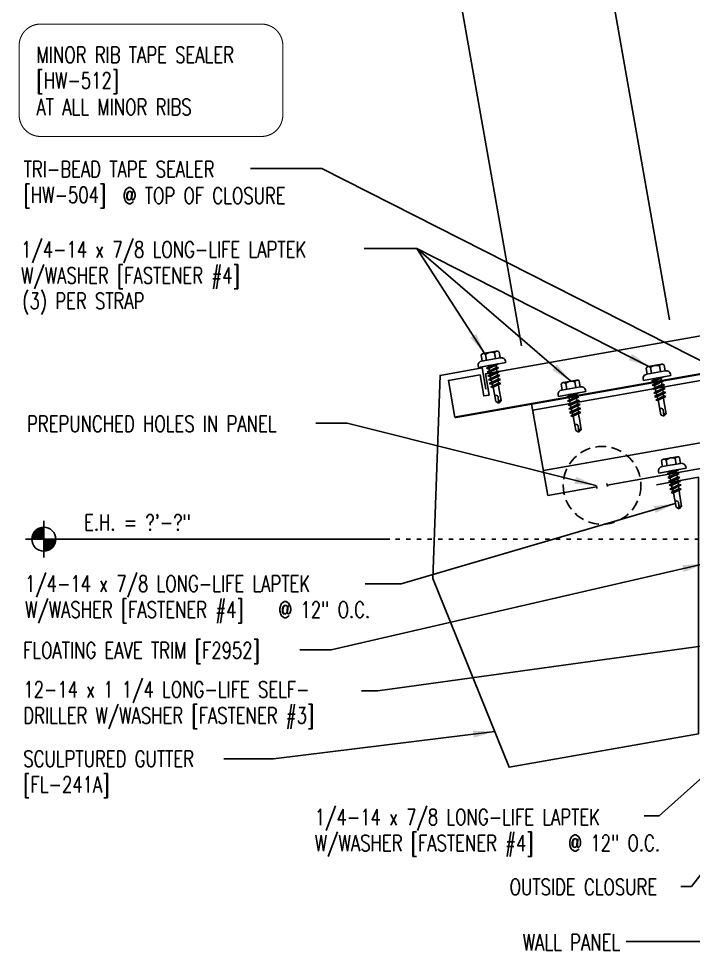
# Model space of a CAD drawing. Header units: inches. Extents: x 0.4 to 41.6, y 2 to 50.7.
# Drawn here: x 6.55 to 22.32, y 12.06 to 33.82 of the extents above; entities that cross this region are included whole.
import ezdxf
from ezdxf.enums import TextEntityAlignment as Align

# ---------------------------------------------------------------- set-up
doc = ezdxf.new("R2010")
doc.units = ezdxf.units.IN
doc.header["$MEASUREMENT"] = 0
doc.linetypes.add('ACAD_ISO07W100', pattern=[3, 0, -3])
doc.linetypes.add('HIDDEN', pattern=[0.375, 0.25, -0.125])
for name, color, linetype in [('ANNOBJ', 7, 'Continuous'), ('DIM', 7, 'Continuous'), ('FASTENER', 9, 'Continuous'), ('PANEL', 11, 'Continuous'), ('SECTION', 11, 'Continuous'), ('STLB', 5, 'Continuous'), ('TEXT', 2, 'Continuous'), ('TRIM', 6, 'Continuous')]:
    doc.layers.add(name, color=color, linetype=linetype)
doc.styles.add('TEXT1', font='ROMANS.shx', dxfattribs={"width": 0.75, "height": 0.375})
doc.dimstyles.new('DETAIL', dxfattribs={"dimscale": 4, "dimtxt": 0.09375, "dimasz": 0.0625, "dimexe": 0.0625, "dimexo": 0.125, "dimgap": 0.0625, "dimtad": 1, "dimdec": 4, "dimzin": 3, "dimdsep": 46, "dimlunit": 4, "dimtxsty": 'TEXT1', "dimblk": 'ARCHTICK', "dimcen": 0.0625, "dimclrd": 7, "dimclre": 7, "dimclrt": 2, "dimadec": 0, "dimazin": 0, "dimtfac": 0.59375, "dimtdec": 4, "dimtmove": 0, "dimatfit": 3, "dimfxl": 0, "dimfrac": 2, "dimtolj": 1, "dimtzin": 3, "dimarcsym": 0})
doc.dimstyles.new('DETAIL$7', dxfattribs={"dimscale": 4, "dimtxt": 0.09375, "dimasz": 0.125, "dimexe": 0.0625, "dimexo": 0.125, "dimgap": 0.0625, "dimtad": 1, "dimdec": 4, "dimzin": 3, "dimdsep": 46, "dimlunit": 4, "dimtxsty": 'TEXT1', "dimblk": 'ARCHTICK', "dimcen": 0.0625, "dimclrd": 7, "dimclre": 7, "dimclrt": 2, "dimadec": 0, "dimazin": 0, "dimtfac": 0.59375, "dimtdec": 4, "dimtmove": 0, "dimatfit": 3, "dimfxl": 0, "dimfrac": 2, "dimtolj": 1, "dimtzin": 3, "dimarcsym": 0})

# ---------------------------------------------------------------- blocks, each defined once
blk = doc.blocks.new('MB_GSTRP')
at = {"layer": 'STLB'}
blk.add_lwpolyline([(0, -0.875), (0, 0), (0.75, 0), (0.75, -0.5), (0.875, -0.5), (0.875, 0), (9.125, 0), (9.125, -0.5), (9.25, -0.5), (9.25, 0), (10, 0), (10, -0.875)], dxfattribs=at)
at = {"layer": 'STLB', "const_width": 0.0478}
blk.add_lwpolyline([(10, -0.875), (0, -0.875)], dxfattribs=at)
blk = doc.blocks.new('MB_DW4')
at = {"layer": 'FASTENER'}
for p, q in [((-0.217, 0.305), (-0.217, 0.171)), ((-0.163, 0.337), (0.159, 0.337)), ((-0.108, 0.305), (-0.108, 0.171)), ((0.105, 0.305), (0.105, 0.171)), ((0.214, 0.305), (0.214, 0.171)), ((-0.326, 0.071), (-0.326, 0.037)), ((-0.326, 0.037), (0.322, 0.037)), ((-0.226, 0.171), (0.214, 0.171)), ((-0.141, -0.014), (0.037, 0.037)), ((-0.105, -0.034), (0.137, 0.035)), ((-0.088, 0.037), (-0.088, 0.001)), ((-0.088, 0.037), (0.085, 0.037)), ((0.085, 0.037), (0.134, 0.037)), ((0.085, 0.02), (0.085, -0.041)), ((0.137, 0.035), (0.134, 0.037)), ((0.322, 0.071), (0.322, 0.037)), ((-0.105, -0.034), (-0.141, -0.014)), ((-0.141, -0.105), (0.102, -0.036)), ((-0.105, -0.125), (-0.141, -0.105)), ((-0.141, -0.196), (0.102, -0.127)), ((-0.105, -0.216), (-0.141, -0.196)), ((-0.141, -0.287), (0.102, -0.217)), ((-0.105, -0.125), (0.137, -0.056)), ((-0.105, -0.216), (0.137, -0.147)), ((-0.088, -0.029), (-0.088, -0.09)), ((-0.088, -0.12), (-0.088, -0.181)), ((-0.084, -0.27), (-0.088, -0.211)), ((0.084, -0.223), (0.085, -0.211)), ((0.085, -0.071), (0.085, -0.131)), ((0.085, -0.162), (0.085, -0.211)), ((0.137, -0.056), (0.102, -0.036)), ((0.137, -0.147), (0.102, -0.127)), ((0.137, -0.238), (0.102, -0.217)), ((-0.105, -0.307), (-0.141, -0.287)), ((-0.141, -0.378), (0.102, -0.308)), ((-0.105, -0.398), (-0.141, -0.378)), ((-0.122, -0.463), (0.089, -0.403)), ((-0.105, -0.307), (0.137, -0.238)), ((-0.105, -0.398), (0.137, -0.328)), ((-0.086, -0.483), (0.124, -0.423)), ((-0.078, -0.36), (-0.082, -0.3)), ((-0.071, -0.449), (-0.075, -0.389)), ((0.071, -0.408), (0.075, -0.346)), ((0.077, -0.315), (0.082, -0.253)), ((0.124, -0.423), (0.089, -0.403)), ((0.137, -0.328), (0.102, -0.308)), ((-0.086, -0.483), (-0.122, -0.463)), ((-0.066, -0.516), (-0.069, -0.478)), ((-0.066, -0.516), (-0.066, -0.82)), ((0.063, -0.515), (0.068, -0.439)), ((0.063, -0.516), (0.063, -0.82)), ((-0.002, -0.866), (-0.066, -0.82)), ((-0.003, -0.854), (0.009, -0.714)), ((-0.002, -0.866), (0.063, -0.82))]:
    blk.add_line(p, q, dxfattribs=at)
for centre, radius, start, end in [((-0.163, 0.274), 0.0628, 29.8754, 150.1246), ((-0.002, 0.141), 0.196, 56.9974, 123.0026), ((0.159, 0.274), 0.0628, 29.8754, 150.1246), ((-0.226, 0.071), 0.1, 90, 180), ((0.222, 0.071), 0.1, 0, 90), ((0.073, -0.516), 0.01, 175.9484, 180), ((-0.036, -0.723), 0.0461, 11.1445, 130.906), ((0.039, -0.855), 0.0422, 55.4585, 194.8454)]:
    blk.add_arc(centre, radius, start, end, dxfattribs=at)
blk = doc.blocks.new('_ArchTick')
at = {"color": 0, "linetype": 'ByBlock', "const_width": 0.15}
blk.add_lwpolyline([(-0.5, -0.5), (0.5, 0.5)], dxfattribs=at)
blk = doc.blocks.new('*D39')
at = {"layer": 'DEFPOINTS', "color": 0}
for p in [(19.816, 37.812), (21.847, 26.294), (18.387, 25.684)]:
    blk.add_point(p, dxfattribs=at)
at = {"layer": 'DIM', "color": 7, "lineweight": -2}
for p, q in [((21.76, 26.787), (19.773, 38.058)), ((16.356, 37.202), (19.816, 37.812)), ((18.3, 26.176), (16.312, 37.448))]:
    blk.add_line(p, q, dxfattribs=at)
at = {"layer": 'DIM', "color": 7, "lineweight": -2, "xscale": 0.25, "yscale": 0.25, "zscale": 0.25}
for p, rotation in [((19.816, 37.812), 10.00000000000033), ((16.356, 37.202), 190.0000000000004)]:
    blk.add_blockref('_ArchTick', p, dxfattribs=dict(at, rotation=rotation))
at = {"layer": 'DIM', "color": 2, "insert": (17.993, 38.034), "char_height": 0.375, "attachment_point": 5, "rotation": 10, "style": 'TEXT1'}
blk.add_mtext('\\A1;3 1/2"', dxfattribs=at)
blk = doc.blocks.new('FD-F4')
at = {"layer": 'TEXT', "style": 'TEXT1', "width": 0.75}
for s, p in [('1/4-14 x 7/8 LONG-LIFE LAPTEK', (0.0047, -0.0408)), ('W/WASHER [FASTENER #4]', (0.0047, -0.1926))]:
    blk.add_text(s, height=0.09375, dxfattribs=at).set_placement(p)
blk.add_attdef('(QUANTITY)', (1.4847, -0.1926), '', height=0.0938, dxfattribs=at)
at = {"layer": 'TEXT', "style": 'TEXT1', "flags": 1}
for tag, p in [('Color', (0.0624, -0.4349)), ('Calc', (0.0624, -0.4349)), ('Opt1', (0.0624, -0.4349)), ('Opt2', (0.0624, -0.4349)), ('Opt3', (0.0624, -0.4349)), ('Description', (0.0624, -0.4349)), ('Multiple', (0.0624, -0.4349)), ('Part', (0.0624, -0.4349)), ('Spare1', (0.0624, -0.6224)), ('Spare2', (0.0624, -0.6224)), ('Spare3', (0.0624, -0.6224)), ('Spare4', (0.0624, -0.6224)), ('Spare5', (0.0624, -0.6224)), ('Spare6', (0.0624, -0.6224)), ('Spare7', (0.0624, -0.6224)), ('Spare8', (0.0624, -0.6224)), ('Spare9', (0.0624, -0.6224)), ('Spare10', (0.0624, -0.6224))]:
    blk.add_attdef(tag, p, '', height=0.0938, dxfattribs=at)
blk = doc.blocks.new('wp')
at = {"layer": 'SECTION'}
for p, q in [((0, -0.0958), (0, 0.0958)), ((-0.0958, 0), (0.0958, 0))]:
    blk.add_line(p, q, dxfattribs=at)
at = {"layer": 'SECTION', "const_width": 0.0625}
for points in [[(0, 0.0312, 0.414214), (-0.0312, 0, 1)], [(0, -0.0312, 0.414214), (0.0312, 0, 1)]]:
    blk.add_lwpolyline(points, format="xyb", dxfattribs=at)
at = {"layer": 'SECTION'}
blk.add_circle((0, 0), 0.0625, dxfattribs=at)
blk = doc.blocks.new('dsc-HW-504')
at = {"layer": 'TEXT', "style": 'TEXT1', "width": 0.75}
for s, p in [('TRI-BEAD TAPE SEALER', (0, 0)), ('[HW-504]', (0, -0.6))]:
    blk.add_text(s, height=0.375, dxfattribs=at).set_placement(p)
at = {"layer": 'TEXT', "style": 'TEXT1', "flags": 1}
for tag, p in [('COLOR', (0, -1.2)), ('CALC', (0, -1.2)), ('OPT1', (0, -1.2)), ('OPT2', (0, -1.2)), ('OPT3', (0, -1.2)), ('GAGE', (0, -1.2)), ('SHPLN', (0, -1.2)), ('PART', (0, -1.2)), ('DESCRIPTION', (0, -1.2)), ('MULTIPLE', (0, -1.2)), ('SPARE1', (0, -1.8)), ('SPARE2', (0, -1.8)), ('SPARE3', (0, -1.8)), ('SPARE4', (0, -1.8)), ('SPARE5', (0, -1.8)), ('SPARE6', (0, -1.8)), ('SPARE7', (0, -1.8)), ('SPARE8', (0, -1.8)), ('SPARE9', (0, -1.8)), ('SPARE10', (0, -1.8))]:
    blk.add_attdef(tag, p, '', height=0.375, dxfattribs=at)
blk = doc.blocks.new('dsc-HW-512')
at = {"layer": 'TEXT', "style": 'TEXT1', "width": 0.75}
for s, p in [('MINOR RIB TAPE SEALER', (0, 0)), ('[HW-512]', (0, -0.6))]:
    blk.add_text(s, height=0.375, dxfattribs=at).set_placement(p)
at = {"layer": 'TEXT', "style": 'TEXT1', "flags": 1}
for tag, p in [('COLOR', (0, -1.2)), ('CALC', (0, -1.2)), ('OPT1', (0, -1.2)), ('OPT2', (0, -1.2)), ('OPT3', (0, -1.2)), ('GAGE', (0, -1.2)), ('SHPLN', (0, -1.2)), ('PART', (0, -1.2)), ('DESCRIPTION', (0, -1.2)), ('MULTIPLE', (0, -1.2)), ('SPARE1', (0, -1.8)), ('SPARE2', (0, -1.8)), ('SPARE3', (0, -1.8)), ('SPARE4', (0, -1.8)), ('SPARE5', (0, -1.8)), ('SPARE6', (0, -1.8)), ('SPARE7', (0, -1.8)), ('SPARE8', (0, -1.8)), ('SPARE9', (0, -1.8)), ('SPARE10', (0, -1.8))]:
    blk.add_attdef(tag, p, '', height=0.375, dxfattribs=at)
blk = doc.blocks.new('dsc-FL-241A')
at = {"layer": 'TEXT', "style": 'TEXT1', "width": 0.75}
for s, p in [('SCULPTURED GUTTER', (0, 0)), ('[FL-241A]', (0, -0.6))]:
    blk.add_text(s, height=0.375, dxfattribs=at).set_placement(p)
at = {"layer": 'TEXT', "style": 'TEXT1', "flags": 1}
for tag, p in [('COLOR', (0, -1.2)), ('CALC', (0, -1.2)), ('OPT1', (0, -1.2)), ('OPT2', (0, -1.2)), ('OPT3', (0, -1.2)), ('GAGE', (0, -1.2)), ('SHPLN', (0, -1.2)), ('PART', (0, -1.2)), ('DESCRIPTION', (0, -1.2)), ('MULTIPLE', (0, -1.2)), ('SPARE1', (0, -1.8)), ('SPARE2', (0, -1.8)), ('SPARE3', (0, -1.8)), ('SPARE4', (0, -1.8)), ('SPARE5', (0, -1.8)), ('SPARE6', (0, -1.8)), ('SPARE7', (0, -1.8)), ('SPARE8', (0, -1.8)), ('SPARE9', (0, -1.8)), ('SPARE10', (0, -1.8))]:
    blk.add_attdef(tag, p, '', height=0.375, dxfattribs=at)
blk = doc.blocks.new('FD-F3')
at = {"layer": 'TEXT', "style": 'TEXT1', "width": 0.75}
for s, p in [('12-14 x 1 1/4 LONG-LIFE SELF-', (0.0047, -0.0408)), ('DRILLER W/WASHER [FASTENER #3]', (0.0047, -0.1926))]:
    blk.add_text(s, height=0.09375, dxfattribs=at).set_placement(p)
blk.add_attdef('(QUANTITY)', (0.0047, -0.3444), '', height=0.0938, dxfattribs=at)

msp = doc.modelspace()

# ---------------------------------------------------------------- linework, layer by layer
at = {"color": 7}
msp.add_line((21.76008, 26.78663), (19.77261, 38.05813), dxfattribs=at)
at = {"layer": 'ANNOBJ'}
for p, q in [((20.05047, 22.91754), (20.06267, 22.84835)), ((20.30887, 22.89176), (20.29667, 22.96095))]:
    msp.add_line(p, q, dxfattribs=at)
at = {"layer": 'PANEL'}
for p, q in [((38.14516, 28.12702), (18.56468, 24.67445)), ((18.91614, 22.6812), (18.5386, 24.82238)), ((23.36722, 24.06515), (18.81369, 23.26224)), ((23.46967, 23.48411), (20.30289, 22.92572)), ((20.05668, 22.88231), (18.91614, 22.6812))]:
    msp.add_line(p, q, dxfattribs=at)
at = {"layer": 'STLB'}
msp.add_line((18.97568, 24.89945), (18.50494, 24.81645), dxfattribs=at)
at = {"layer": 'TEXT'}
msp.add_line((15.22134, 21.66115), (7.1344, 21.66115), dxfattribs=at)
at = {"layer": 'TEXT', "linetype": 'ACAD_ISO07W100', "ltscale": 0.05}
msp.add_line((25.20465, 21.66115), (15.22134, 21.66115), dxfattribs=at)
at = {"layer": 'TEXT', "const_width": 0.025}
msp.add_lwpolyline([(7.05832, 33.6913), (12.22212, 33.6913, -0.41421356), (12.72212, 33.1913), (12.72212, 31.56651, -0.41421356), (12.22212, 31.06651), (7.05832, 31.06651, -0.41421356), (6.55832, 31.56651), (6.55832, 33.1913, -0.41421356)], format="xyb", close=True, dxfattribs=at)
at = {"layer": 'TEXT', "color": 7, "linetype": 'HIDDEN'}
msp.add_circle((20.18323, 22.91862), 0.9082, dxfattribs=at)
at = {"layer": 'TRIM'}
msp.add_lwpolyline([(21.45752, 22.93299), (22.44232, 23.10664), (22.44232, 17.11731), (18.01069, 16.33589), (16.23131, 20.74002), (16.39708, 25.48712), (17.38189, 25.66077), (17.46871, 25.16837)], dxfattribs=at)

# ---------------------------------------------------------------- block references
for name, p in [('dsc-HW-512', (6.96389, 32.78763, 0)), ('dsc-HW-504', (6.6641, 30.11531)), ('dsc-FL-241A', (6.65583, 16.34501))]:
    msp.add_blockref(name, p)
at = {"layer": 'FASTENER'}
for p, rotation in [((17.62194, 25.69313), 10), ((21.47957, 25.38773), 10), ((19.49356, 25.01538), 9.999999999999998), ((21.83964, 23.22615), 10)]:
    msp.add_blockref('MB_DW4', p, dxfattribs=dict(at, rotation=rotation))
at = {"layer": 'STLB', "rotation": 9.999999999999275}
msp.add_blockref('MB_GSTRP', (16.59442, 25.36807), dxfattribs=at)
at = {"layer": 'TEXT'}
for name, p, xscale, yscale, zscale in [('FD-F4', (6.5858, 28.40309), 4, 4, 4), ('wp', (7.1344, 21.66115), 4.5, 4.5, 4.5), ('FD-F3', (6.63779, 18.12843), 4, 4, 4)]:
    msp.add_blockref(name, p, dxfattribs=dict(at, xscale=xscale, yscale=yscale, zscale=zscale))
at = {"layer": 'TEXT', "xscale": 4, "yscale": 4, "zscale": 4}
for p in [(6.67757, 20.59777), (13.4526, 15.14774)]:
    msp.add_blockref('FD-F4', p, dxfattribs=at).add_auto_attribs({'(QUANTITY)': '@ 12" O.C.'})

# ---------------------------------------------------------------- texts
at = {"layer": 'TEXT', "style": 'TEXT1', "width": 0.75}
for s, p in [('AT ALL MINOR RIBS', (6.96389, 31.56688, 0)), ('@ TOP OF CLOSURE', (8.97758, 29.49694)), ('(3) PER STRAP', (6.63217, 27.03739)), ('PREPUNCHED HOLES IN PANEL', (6.7424, 24.1683)), ('E.H. = ?\'-?"', (8.07582, 21.86568)), ('FLOATING EAVE TRIM [F2952]', (6.65027, 18.8773)), ('OUTSIDE CLOSURE', (18.02489, 13.35171))]:
    msp.add_text(s, height=0.375, dxfattribs=at).set_placement(p)
msp.add_text('WALL PANEL', height=0.375, dxfattribs=at).set_placement((20.60863, 12.05812), align=Align.RIGHT)

# ---------------------------------------------------------------- dimensions: what is measured, and where the dimension line sits
at = {"layer": 'DIM'}
dim = msp.add_aligned_dim(p1=(18.38665, 25.68409), p2=(21.8469, 26.29423), distance=11.69538, dimstyle='DETAIL', dxfattribs=at)
dim.commit()
dim.dimension.update_dxf_attribs({"geometry": '*D39', "text_midpoint": (17.99287, 38.03444)})

# ---------------------------------------------------------------- leaders
for points in [[(22.56548, 21.08532), (13.85514, 19.07909), (13.12255, 19.07909)], [(24.87667, 19.4883), (14.94525, 18.11988), (14.56135, 18.11988)], [(17.67432, 17.16843), (12.50203, 16.53207), (11.34033, 16.53207)], [(23.45677, 16.93978), (21.52241, 15.20101), (21.16563, 15.20101)], [(24.62478, 16.59282), (22.27593, 13.54586), (22.02817, 13.54586)]]:
    msp.add_leader(points, dimstyle='DETAIL$7')
at = {"layer": 'TEXT', "color": 7}
for points in [[(23.28062, 25.43148), (13.63682, 30.3197), (11.96351, 30.3197)], [(17.44609, 25.98856), (15.8505, 28.4531), (14.62681, 28.4531)], [(21.29329, 25.68809), (15.8505, 28.4531), (14.62681, 28.4531)], [(19.4525, 25.3499), (15.8505, 28.4531), (15.61246, 28.4531)], [(20.04214, 22.91529), (14.22375, 24.37043), (13.49257, 24.3719)], [(21.89242, 22.4953), (15.48435, 20.6145), (14.64425, 20.6145)]]:
    msp.add_leader(points, dimstyle='DETAIL$7', dxfattribs=at)
at = {"layer": 'TEXT'}
msp.add_leader([(23.91035, 12.26814), (22.08703, 12.26814), (20.74827, 12.26814)], dimstyle='DETAIL$7', dxfattribs=at)

doc.saveas('drawing.dxf')
